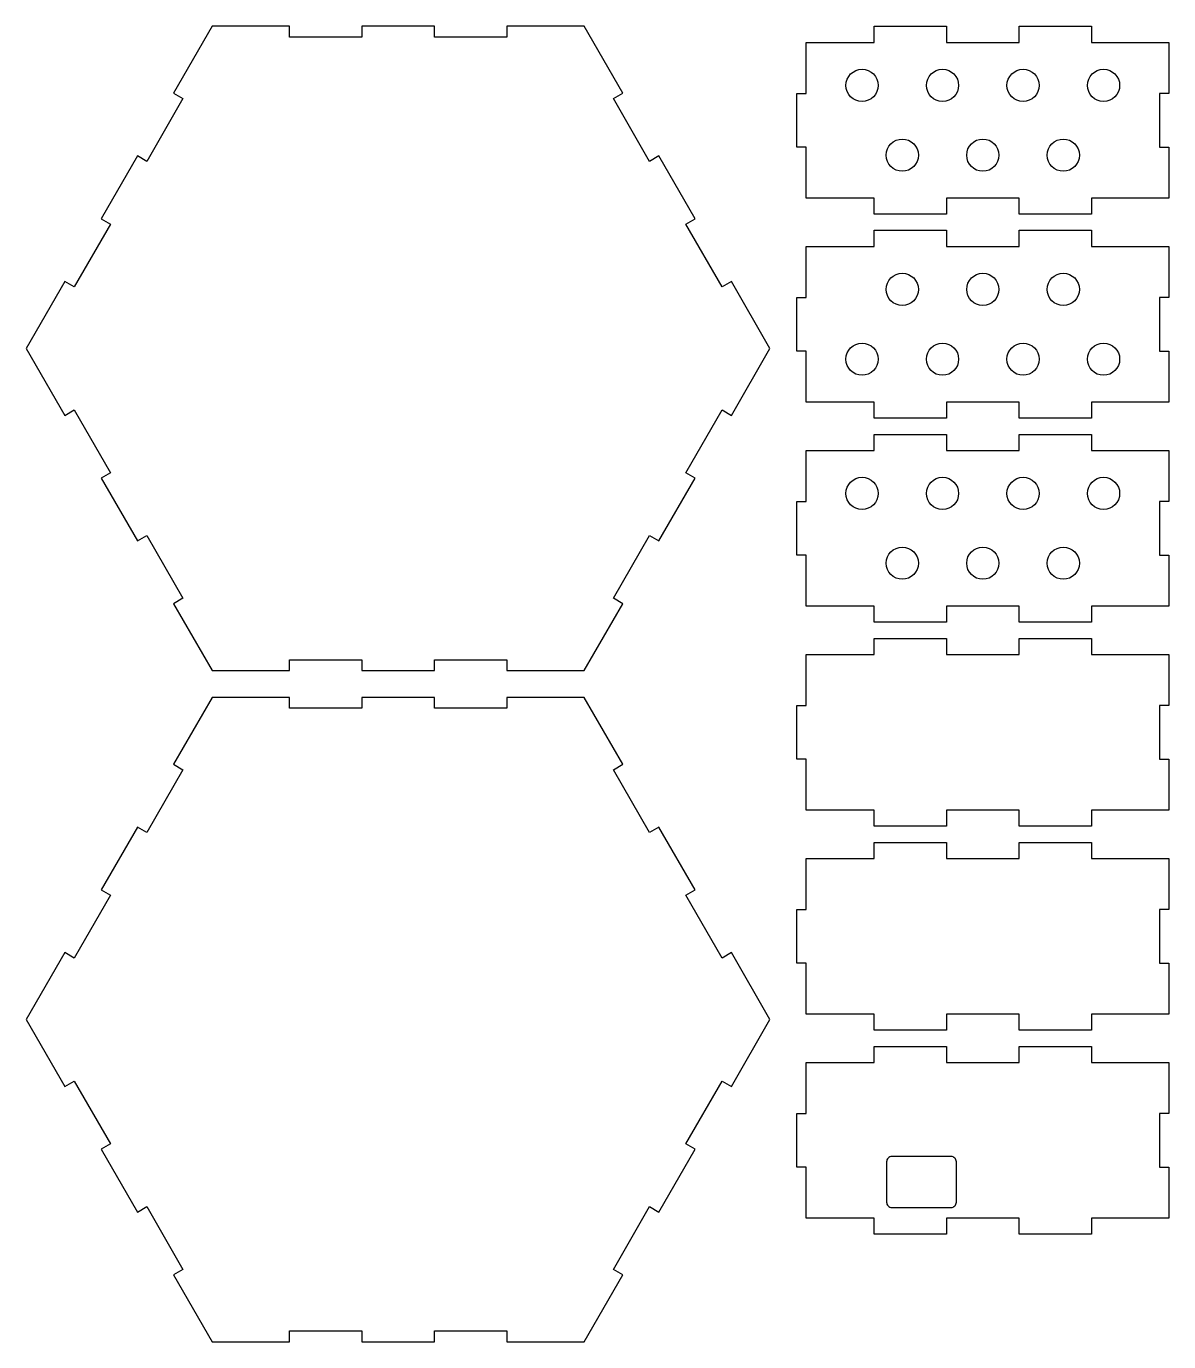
# Model space of a CAD drawing. Extents: x 0 to 213, y 0 to 245.
import ezdxf

# ---------------------------------------------------------------- set-up
doc = ezdxf.new("R2010")
doc.units = 0
doc.layers.get('0').update_dxf_attribs({"linetype": 'CONTINUOUS'})

msp = doc.modelspace()

# ---------------------------------------------------------------- linework, layer by layer
for points in [[(145.3, 242), (157.96, 242), (157.96, 245), (171.46, 245), (171.46, 242), (184.96, 242), (184.96, 245), (198.46, 245), (198.46, 242), (212.85, 242), (212.85, 232.5), (211.11, 232.5), (211.11, 222.5), (212.85, 222.5), (212.85, 213), (198.46, 213), (198.46, 210), (184.96, 210), (184.96, 213), (171.46, 213), (171.46, 210), (157.96, 210), (157.96, 213), (145.3, 213), (145.3, 222.5), (143.56, 222.5), (143.56, 232.5), (145.3, 232.5)], [(34.64, 125), (49.03, 125), (49.03, 127), (62.53, 127), (62.53, 125), (76.03, 125), (76.03, 127), (89.53, 127), (89.53, 125), (103.92, 125), (111.12, 137.46), (109.39, 138.46), (116.14, 150.15), (117.87, 149.15), (124.62, 160.85), (122.89, 161.85), (129.64, 173.54), (131.37, 172.54), (138.56, 185), (131.37, 197.46), (129.64, 196.46), (122.89, 208.15), (124.62, 209.15), (117.87, 220.85), (116.14, 219.85), (109.39, 231.54), (111.12, 232.54), (103.92, 245), (89.53, 245), (89.53, 243), (76.03, 243), (76.03, 245), (62.53, 245), (62.53, 243), (49.03, 243), (49.03, 245), (34.64, 245), (27.45, 232.54), (29.18, 231.54), (22.43, 219.85), (20.7, 220.85), (13.95, 209.15), (15.68, 208.15), (8.93, 196.46), (7.2, 197.46), (0, 185), (7.2, 172.54), (8.93, 173.54), (15.68, 161.85), (13.95, 160.85), (20.7, 149.15), (22.43, 150.15), (29.18, 138.46), (27.45, 137.46)], [(145.3, 204), (157.96, 204), (157.96, 207), (171.46, 207), (171.46, 204), (184.96, 204), (184.96, 207), (198.46, 207), (198.46, 204), (212.85, 204), (212.85, 194.5), (211.11, 194.5), (211.11, 184.5), (212.85, 184.5), (212.85, 175), (198.46, 175), (198.46, 172), (184.96, 172), (184.96, 175), (171.46, 175), (171.46, 172), (157.96, 172), (157.96, 175), (145.3, 175), (145.3, 184.5), (143.56, 184.5), (143.56, 194.5), (145.3, 194.5)], [(145.3, 166), (157.96, 166), (157.96, 169), (171.46, 169), (171.46, 166), (184.96, 166), (184.96, 169), (198.46, 169), (198.46, 166), (212.85, 166), (212.85, 156.5), (211.11, 156.5), (211.11, 146.5), (212.85, 146.5), (212.85, 137), (198.46, 137), (198.46, 134), (184.96, 134), (184.96, 137), (171.46, 137), (171.46, 134), (157.96, 134), (157.96, 137), (145.3, 137), (145.3, 146.5), (143.56, 146.5), (143.56, 156.5), (145.3, 156.5)], [(145.3, 128), (157.96, 128), (157.96, 131), (171.46, 131), (171.46, 128), (184.96, 128), (184.96, 131), (198.46, 131), (198.46, 128), (212.85, 128), (212.85, 118.5), (211.11, 118.5), (211.11, 108.5), (212.85, 108.5), (212.85, 99), (198.46, 99), (198.46, 96), (184.96, 96), (184.96, 99), (171.46, 99), (171.46, 96), (157.96, 96), (157.96, 99), (145.3, 99), (145.3, 108.5), (143.56, 108.5), (143.56, 118.5), (145.3, 118.5)], [(34.64, 0), (49.03, 0), (49.03, 2), (62.53, 2), (62.53, 0), (76.03, 0), (76.03, 2), (89.53, 2), (89.53, 0), (103.92, 0), (111.12, 12.46), (109.39, 13.46), (116.14, 25.15), (117.87, 24.15), (124.62, 35.85), (122.89, 36.85), (129.64, 48.54), (131.37, 47.54), (138.56, 60), (131.37, 72.46), (129.64, 71.46), (122.89, 83.15), (124.62, 84.15), (117.87, 95.85), (116.14, 94.85), (109.39, 106.54), (111.12, 107.54), (103.92, 120), (89.53, 120), (89.53, 118), (76.03, 118), (76.03, 120), (62.53, 120), (62.53, 118), (49.03, 118), (49.03, 120), (34.64, 120), (27.45, 107.54), (29.18, 106.54), (22.43, 94.85), (20.7, 95.85), (13.95, 84.15), (15.68, 83.15), (8.93, 71.46), (7.2, 72.46), (0, 60), (7.2, 47.54), (8.93, 48.54), (15.68, 36.85), (13.95, 35.85), (20.7, 24.15), (22.43, 25.15), (29.18, 13.46), (27.45, 12.46)], [(145.3, 90), (157.96, 90), (157.96, 93), (171.46, 93), (171.46, 90), (184.96, 90), (184.96, 93), (198.46, 93), (198.46, 90), (212.85, 90), (212.85, 80.5), (211.11, 80.5), (211.11, 70.5), (212.85, 70.5), (212.85, 61), (198.46, 61), (198.46, 58), (184.96, 58), (184.96, 61), (171.46, 61), (171.46, 58), (157.96, 58), (157.96, 61), (145.3, 61), (145.3, 70.5), (143.56, 70.5), (143.56, 80.5), (145.3, 80.5)], [(145.3, 52), (157.96, 52), (157.96, 55), (171.46, 55), (171.46, 52), (184.96, 52), (184.96, 55), (198.46, 55), (198.46, 52), (212.85, 52), (212.85, 42.5), (211.11, 42.5), (211.11, 32.5), (212.85, 32.5), (212.85, 23), (198.46, 23), (198.46, 20), (184.96, 20), (184.96, 23), (171.46, 23), (171.46, 20), (157.96, 20), (157.96, 23), (145.3, 23), (145.3, 32.5), (143.56, 32.5), (143.56, 42.5), (145.3, 42.5)]]:
    msp.add_lwpolyline(points, close=True)
msp.add_lwpolyline([(160.28, 33.5), (160.28, 26, 0.414214), (161.28, 25), (172.28, 25, 0.414214), (173.28, 26), (173.28, 33.5, 0.414214), (172.28, 34.5), (161.28, 34.5, 0.414214)], format="xyb", close=True)
for centre in [(155.71, 234), (170.71, 234), (185.71, 234), (200.71, 234), (163.21, 221), (178.21, 221), (193.21, 221), (163.21, 196), (178.21, 196), (193.21, 196), (155.71, 183), (170.71, 183), (185.71, 183), (200.71, 183), (155.71, 158), (170.71, 158), (185.71, 158), (200.71, 158), (163.21, 145), (178.21, 145), (193.21, 145)]:
    msp.add_circle(centre, 3)

doc.saveas('drawing.dxf')
